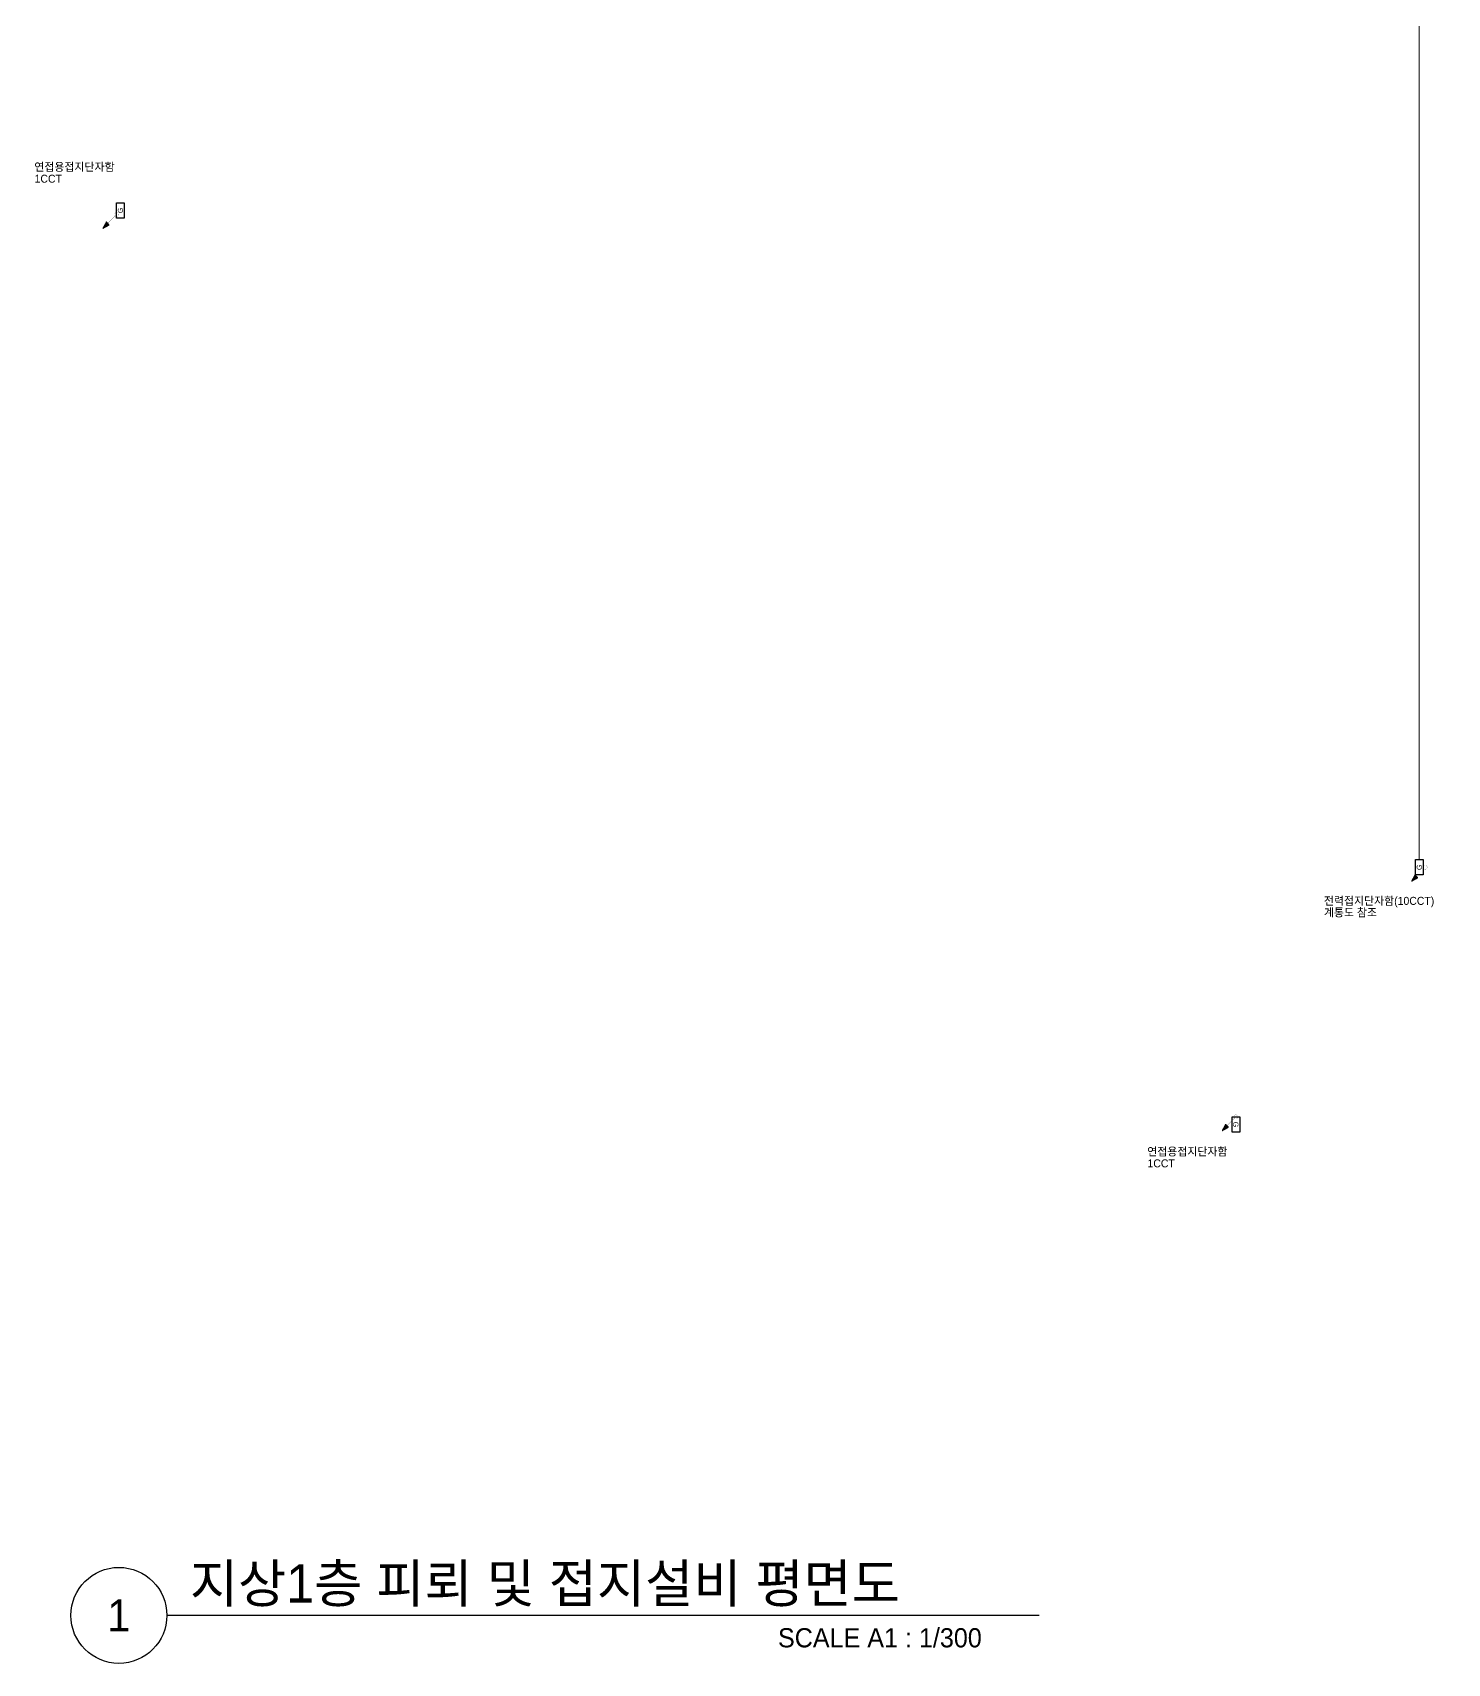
# Model space of a CAD drawing. Header units: millimetres. Extents: x 84495 to 502050, y -708375 to 1238700.
# Drawn here: x 87558 to 153893, y -347550 to -271113 of the extents above; entities that cross this region are included whole.
import ezdxf
from ezdxf.enums import TextEntityAlignment as Align

# ---------------------------------------------------------------- set-up
doc = ezdxf.new("R2010")
doc.units = ezdxf.units.MM
doc.header["$LTSCALE"] = 150
doc.set_wipeout_variables(frame=1)
doc.linetypes.add('C2', pattern=[18.5, 13.5, -2, 1, -2])
doc.layers.get('0').update_dxf_attribs({"lineweight": 0})
for name, color, linetype in [('------02 Etc Panel', 3, 'Continuous'), ('-----09 E-WIRE-GV', 2, 'Continuous'), ('-----20 General Symbol', 3, 'Continuous'), ('-----29 Indicator', 1, 'Continuous'), ('-----30 Text', 2, 'Continuous'), ('-----41 Drawing Title', 2, 'Continuous')]:
    doc.layers.add(name, color=color, linetype=linetype)
doc.styles.add('ELEC', font='')
doc.styles.get('ELEC').set_extended_font_data('Dotum')

# ---------------------------------------------------------------- blocks, each defined once
blk = doc.blocks.new('C01')
blk.add_lwpolyline([(-300, 0), (-300, 300), (300, 300), (300, 0)], close=True)
at = {"style": 'ELEC'}
blk.add_text('G', height=200, dxfattribs=at).set_placement((0, 150), align=Align.MIDDLE)
blk = doc.blocks.new('입상입하1')
h = blk.add_hatch()
h.set_pattern_fill('ANSI31', color=256, scale=50, angle=135)
h.set_pattern_definition([(180, (845993.8846, 610394.13), (-1e-14, -6.25), [])])
h.paths.add_polyline_path([(432, 432), (321, 228), (229, 321)])
at = {"const_width": 3.93}
blk.add_lwpolyline([(0, 61, -1), (0, -61, -1), (0, 61)], format="xyb", dxfattribs=at)
for points in [[(43, 43), (275, 275)], [(434, 433), (322, 227), (229, 321), (434, 433)]]:
    blk.add_lwpolyline(points, dxfattribs=at)

msp = doc.modelspace()

# ---------------------------------------------------------------- linework, layer by layer
at = {"layer": '-----09 E-WIRE-GV', "color": 1, "linetype": 'C2', "ltscale": 0.3, "const_width": 50, "elevation": 0}
msp.add_lwpolyline([(135814, -244338), (135814, -243212, -0.414214), (136114, -242912), (152274, -242912, -0.414214), (152574, -243212), (152574, -309875)], format="xyb", dxfattribs=at)
at = {"layer": '-----41 Drawing Title', "color": 7}
msp.add_line((134747, -345300), (93853, -345300), dxfattribs=at)
msp.add_circle((91603, -345300), 2250, dxfattribs=at)

# ---------------------------------------------------------------- block references
at = {"layer": '------02 Etc Panel', "xscale": 1.199999999953434, "yscale": 1.199999999953434, "zscale": 1.199999999953434}
for p, rotation in [((91854, -279445), 89.99999999999999), ((152754, -310235), 89.99999999999999), ((143794, -322290), 270)]:
    msp.add_blockref('C01', p, dxfattribs=dict(at, rotation=rotation))
at = {"layer": '-----20 General Symbol', "xscale": 1.5, "yscale": 1.5, "zscale": 1.5, "rotation": 180}
for p in [(91494, -279637), (152854, -310235), (143974, -321930)]:
    msp.add_blockref('입상입하1', p, dxfattribs=at)

# ---------------------------------------------------------------- texts
at = {"layer": '-----41 Drawing Title', "color": 2, "style": 'ELEC'}
msp.add_text('지상1층 피뢰 및 접지설비 평면도', height=1800, dxfattribs=at).set_placement((94933, -344700))
at = {"layer": '-----41 Drawing Title', "color": 7, "style": 'ELEC'}
msp.add_text('1', height=1500, dxfattribs=at).set_placement((91603, -345300), align=Align.MIDDLE)
at = {"layer": '-----41 Drawing Title', "style": 'ELEC'}
msp.add_text('SCALE A1 : 1/300', height=900, dxfattribs=at).set_placement((132062, -346800), align=Align.RIGHT)

# ---------------------------------------------------------------- wipeouts: each hides what was drawn before it
for points in [[(87560, -277024), (91925, -277024), (91923, -278274), (87558, -278274)], [(139742, -323177), (144107, -323177), (144105, -324427), (139739, -324427)]]:
    msp.add_wipeout(points).translate(0, 0, 0).dxf.layer = '-----29 Indicator'
msp.add_wipeout([(147967, -311446), (153893, -311446), (153893, -312696), (147967, -312696)]).dxf.layer = '-----29 Indicator'

# ---------------------------------------------------------------- next in the draw order: texts
at = {"layer": '-----30 Text', "style": 'ELEC'}
for s, p in [('연접용접지단자함', (87637, -277409, 0)), ('1CCT', (87651, -277960, 0)), ('전력접지단자함(10CCT)', (148104, -311809)), ('계통도 참조', (148104, -312353)), ('연접용접지단자함', (139818, -323562, 0)), ('1CCT', (139832, -324113, 0))]:
    msp.add_text(s, height=375, dxfattribs=at).set_placement(p, align=Align.MIDDLE_LEFT)

doc.saveas('drawing.dxf')
